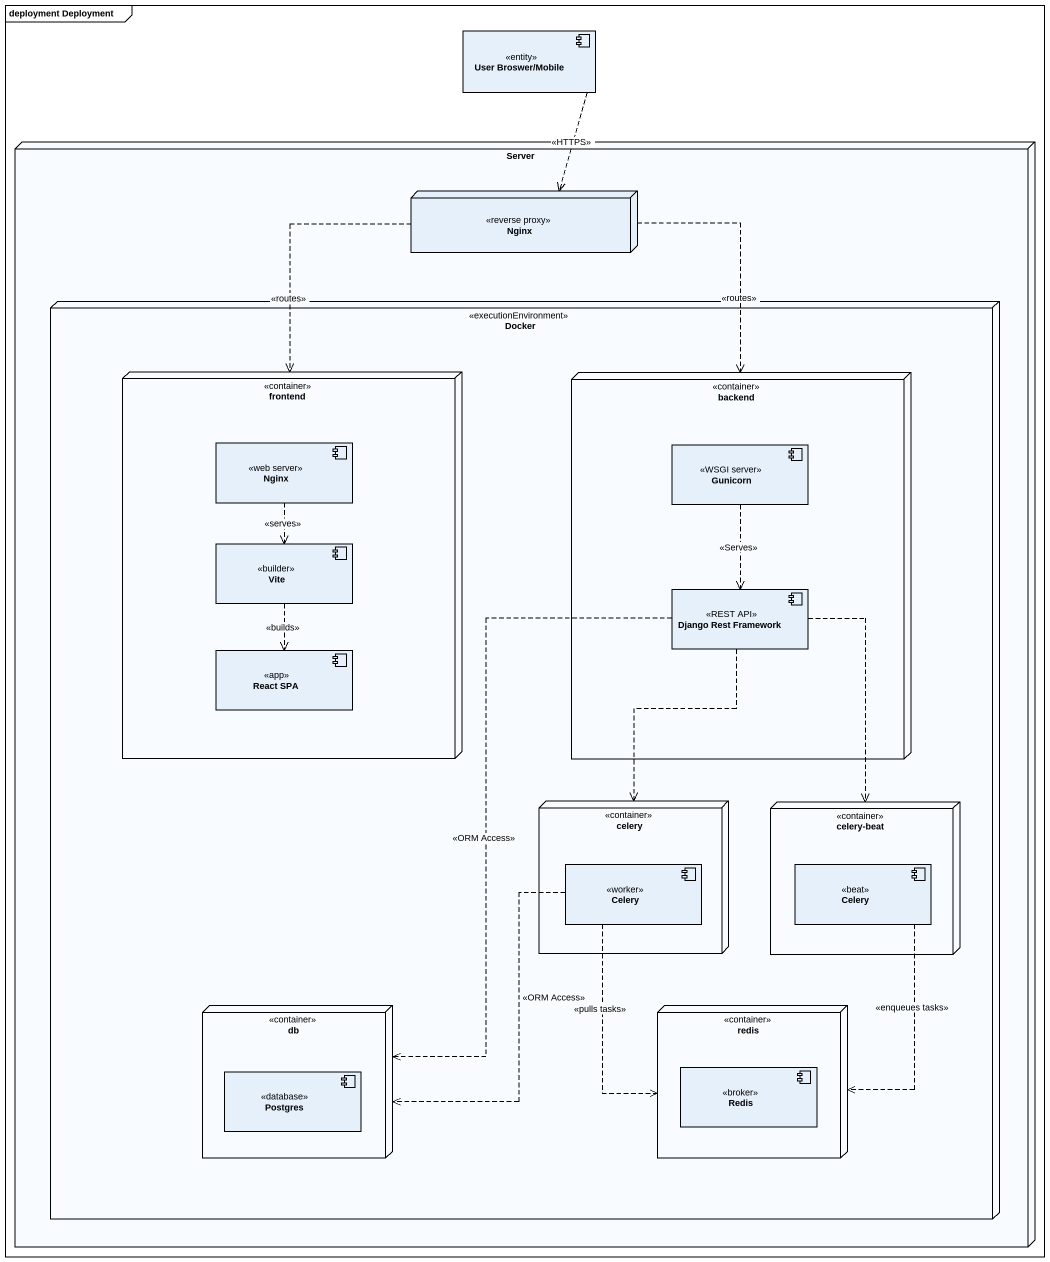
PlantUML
@startuml
mainframe deployment Deployment
component "User Broswer/Mobile" as User_Broswer_Mobile <<entity>>
node Server {
  node Nginx <<reverse proxy>>
  node Docker <<executionEnvironment>> {
    node frontend <<container>> {
      component "Nginx" as Nginx_2 <<web server>>
      component Vite <<builder>>
      component "React SPA" as React_SPA <<app>>
    }
    node backend <<container>> {
      component Gunicorn <<WSGI server>>
      component "Django Rest Framework" as Django_Rest_Framework <<REST API>>
    }
    node celery <<container>> {
      component Celery <<worker>>
    }
    node "celery-beat" as celery_beat <<container>> {
      component "Celery" as Celery_2 <<beat>>
    }
    node db <<container>> {
      component Postgres <<database>>
    }
    node redis <<container>> {
      component Redis <<broker>>
    }
  }
}
User_Broswer_Mobile ..> Nginx : <<HTTPS>>
Nginx ..> frontend : <<routes>>
Nginx ..> backend : <<routes>>
Nginx_2 ..> Vite : <<serves>>
Gunicorn ..> Django_Rest_Framework : <<Serves>>
Vite ..> React_SPA : <<builds>>
Django_Rest_Framework ..> celery
Django_Rest_Framework ..> celery_beat
Django_Rest_Framework ..> db : <<ORM Access>>
Celery .left.> db : <<ORM Access>>
Celery ..> redis : <<pulls tasks>>
Celery_2 ..> redis : <<enqueues tasks>>
@enduml
